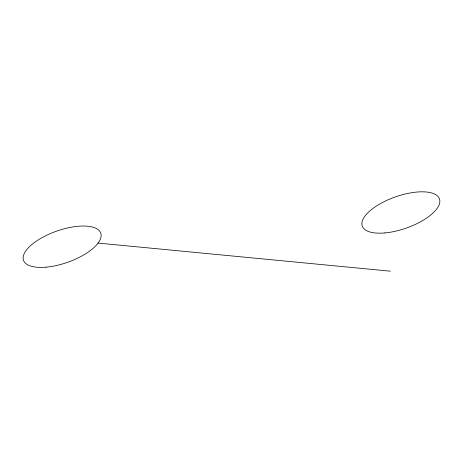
<?xml version="1.0" encoding="UTF-8"?>
<svg xmlns="http://www.w3.org/2000/svg" width="463" height="463" viewBox="0 0 463 463"><rect width="100%" height="100%" fill="white"/><g stroke="black" fill="none" stroke-linecap="round" stroke-linejoin="round"><path stroke-width="0.69" d="M98.063 243.087L390.309 271.179M46.103 267.163A40.941 16.523 -19.4 0 0 100.946 233.774A40.941 16.523 -19.4 0 0 39.361 239.221A40.941 16.523 -19.4 0 0 46.103 267.163M384.828 232.93A40.941 16.523 -19.4 0 0 439.671 199.547A40.941 16.523 -19.4 0 0 378.092 204.993A40.941 16.523 -19.4 0 0 384.828 232.93"/></g></svg>
